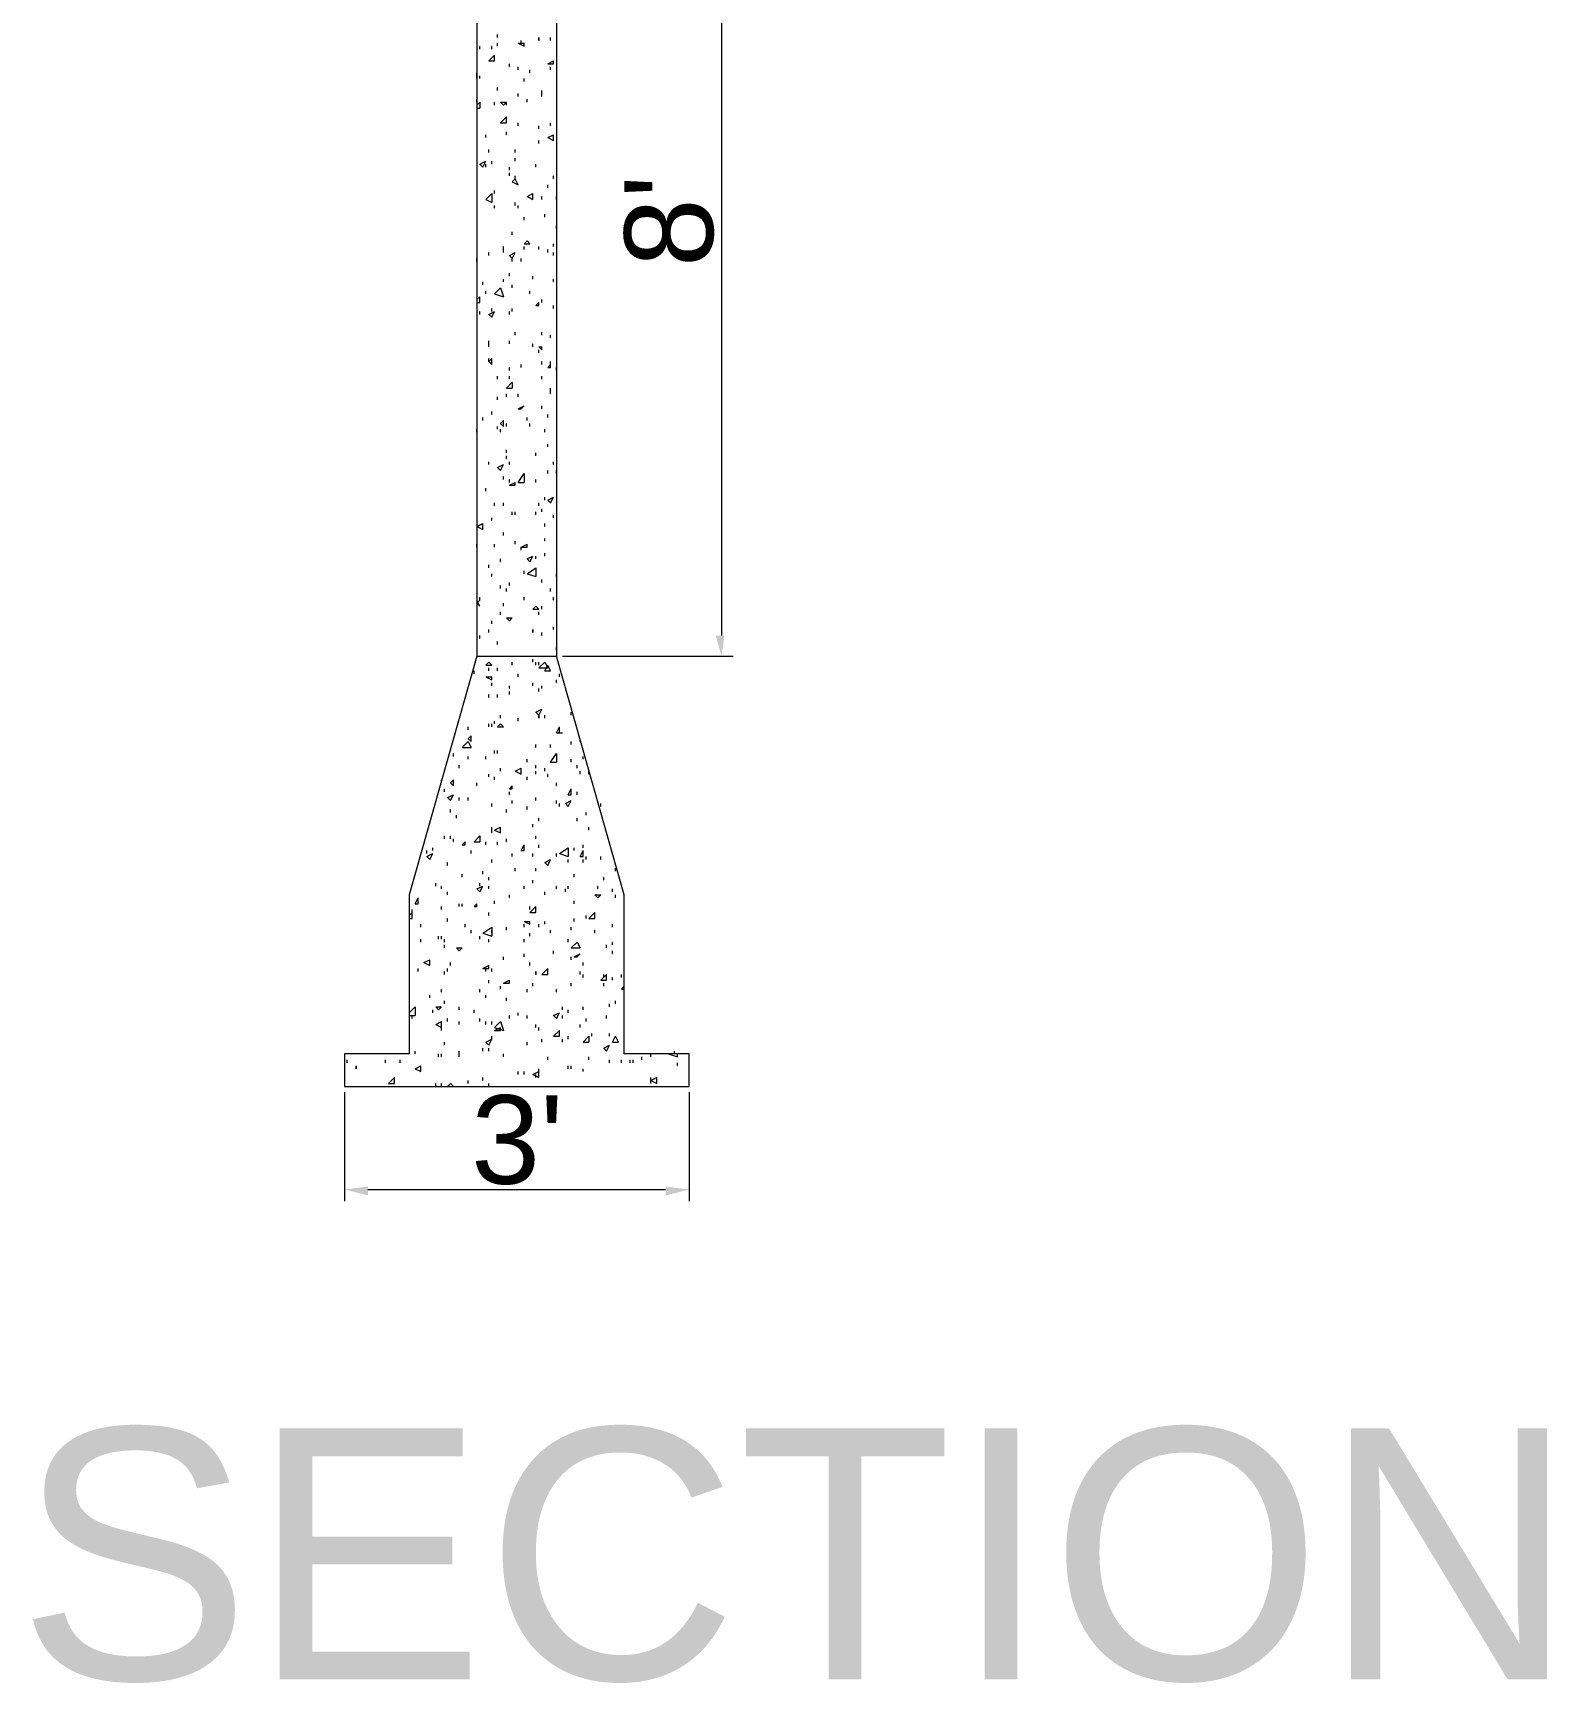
# Model space of a CAD drawing. Header units: millimetres. Extents: x 218.7 to 294.1, y -22.2 to 31.6.
# Drawn here: x 245.005 to 249.294, y 9.113 to 13.789 of the extents above; entities that cross this region are included whole.
import ezdxf

# ---------------------------------------------------------------- set-up
doc = ezdxf.new("R2010")
doc.units = ezdxf.units.MM
for name, color, linetype in [('PDF_Geometry', 7, 'Continuous'), ('PDF_Solid Fills', 1, 'Continuous'), ('PDF_Text', 7, 'Continuous')]:
    doc.layers.add(name, color=color, linetype=linetype)
doc.styles.add('PDF Arial', font='arial.ttf')

msp = doc.modelspace()

# ---------------------------------------------------------------- linework, layer by layer
at = {"layer": 'PDF_Geometry', "lineweight": 9}
for points in [[(246.2624, 18.4522), (246.2624, 12.0229)], [(246.4879, 18.4522), (246.4879, 12.0229)], [(246.9554, 14.4277), (246.9554, 12.0814)], [(246.2708, 13.743), (246.2708, 13.7513)], [(246.3042, 13.743), (246.3042, 13.7513)], [(246.3209, 13.7764), (246.3209, 13.7847)], [(246.3209, 13.7513), (246.3209, 13.7597)], [(246.3793, 13.7597), (246.396, 13.7597)], [(246.3793, 13.7597), (246.396, 13.7513)], [(246.3877, 13.7597), (246.3877, 13.768)], [(246.396, 13.7513), (246.396, 13.7597)], [(246.4712, 13.768), (246.4712, 13.7764)], [(246.2958, 13.7096), (246.3125, 13.7263)], [(246.2958, 13.7096), (246.3125, 13.7096)], [(246.3125, 13.7096), (246.3125, 13.7263)], [(246.3543, 13.6929), (246.3543, 13.7012)], [(246.4628, 13.7012), (246.4795, 13.7096)], [(246.4628, 13.7012), (246.4795, 13.7012)], [(246.4795, 13.7012), (246.4795, 13.7096)], [(246.2624, 13.6595), (246.2624, 13.6678), (246.2624, 13.6762)], [(246.2708, 13.6595), (246.2708, 13.6678)], [(246.3793, 13.6845), (246.3793, 13.6929)], [(246.396, 13.6511), (246.396, 13.6595)], [(246.4127, 13.6762), (246.4127, 13.6845)], [(246.4712, 13.6845), (246.4712, 13.6929)], [(246.3209, 13.6261), (246.3209, 13.6344)], [(246.3793, 13.6094), (246.3793, 13.6177)], [(246.4461, 13.6094), (246.4461, 13.6177), (246.4461, 13.6261)], [(246.2624, 13.5927), (246.2624, 13.601)], [(246.2624, 13.5843), (246.2708, 13.5927), (246.2708, 13.576)], [(246.2624, 13.576), (246.2708, 13.576)], [(246.3125, 13.5843), (246.3125, 13.5927)], [(246.3292, 13.5927), (246.3459, 13.5927)], [(246.3292, 13.5927), (246.3376, 13.5843)], [(246.3376, 13.5843), (246.3459, 13.5927)], [(246.3459, 13.5843), (246.3459, 13.5927)], [(246.4044, 13.5927), (246.4044, 13.601)], [(246.3292, 13.5342), (246.3459, 13.5509)], [(246.3292, 13.5342), (246.3459, 13.5342)], [(246.3459, 13.5342), (246.3459, 13.5509)], [(246.3459, 13.5342), (246.3459, 13.5426)], [(246.3793, 13.5259), (246.3793, 13.5342)], [(246.4378, 13.5175), (246.4378, 13.5259)], [(246.4712, 13.5259), (246.4712, 13.5342)], [(246.2875, 13.4925), (246.2875, 13.5008)], [(246.3459, 13.5008), (246.3459, 13.5092)], [(246.4378, 13.4758), (246.4378, 13.4841)], [(246.4628, 13.4925), (246.4795, 13.5008)], [(246.4628, 13.4925), (246.4795, 13.4841)], [(246.4795, 13.4841), (246.4795, 13.5008)], [(246.2708, 13.4173), (246.2875, 13.4257)], [(246.2791, 13.409), (246.2875, 13.4257)], [(246.2958, 13.4507), (246.2958, 13.4591)], [(246.3042, 13.4173), (246.3042, 13.4257)], [(246.371, 13.4507), (246.371, 13.4591)], [(246.371, 13.4257), (246.371, 13.434)], [(246.2708, 13.4173), (246.2791, 13.409)], [(246.2875, 13.409), (246.2875, 13.4173)], [(246.3543, 13.4006), (246.3543, 13.409)], [(246.3543, 13.3839), (246.3543, 13.3923)], [(246.3626, 13.3672), (246.371, 13.3756)], [(246.371, 13.3756), (246.371, 13.3839)], [(246.3793, 13.3589), (246.371, 13.3756)], [(246.4294, 13.409), (246.4294, 13.4173)], [(246.4795, 13.3756), (246.4795, 13.3839)], [(246.2875, 13.3171), (246.3042, 13.3338), (246.3042, 13.3088)], [(246.3125, 13.3338), (246.3125, 13.3422)], [(246.3626, 13.3672), (246.3793, 13.3589)], [(246.4044, 13.3255), (246.4211, 13.3338)], [(246.4211, 13.3171), (246.4211, 13.3338)], [(246.4628, 13.3505), (246.4628, 13.3589)], [(246.2875, 13.3171), (246.3042, 13.3088)], [(246.3125, 13.2921), (246.3125, 13.3004)], [(246.371, 13.3004), (246.371, 13.3088)], [(246.3793, 13.2921), (246.3793, 13.3004)], [(246.4044, 13.3255), (246.4211, 13.3171)], [(246.4461, 13.3171), (246.4461, 13.3255)], [(246.4879, 13.3171), (246.4879, 13.3255)], [(246.396, 13.2587), (246.396, 13.267)], [(246.4545, 13.267), (246.4545, 13.2754)], [(246.4879, 13.2336), (246.4879, 13.242)], [(246.3626, 13.2169), (246.3626, 13.2253)], [(246.396, 13.1919), (246.4044, 13.2002)], [(246.396, 13.1919), (246.4127, 13.1919)], [(246.4127, 13.1919), (246.4044, 13.2002)], [(246.4795, 13.1835), (246.4795, 13.1919)], [(246.2624, 13.1418), (246.2624, 13.1501)], [(246.2958, 13.1585), (246.2958, 13.1668)], [(246.3376, 13.1668), (246.3376, 13.1752), (246.3376, 13.1835)], [(246.3543, 13.1585), (246.371, 13.1668)], [(246.3543, 13.1585), (246.3626, 13.1501)], [(246.3626, 13.1501), (246.371, 13.1668)], [(246.3626, 13.1418), (246.3626, 13.1501)], [(246.3877, 13.1418), (246.3877, 13.1501)], [(246.396, 13.1752), (246.396, 13.1835)], [(246.4378, 13.1752), (246.4378, 13.1835)], [(246.4628, 13.1668), (246.4628, 13.1752)], [(246.4795, 13.1585), (246.4795, 13.1668)], [(246.3543, 13.1001), (246.3543, 13.1084)], [(246.4211, 13.0917), (246.4211, 13.1001)], [(246.2791, 13.075), (246.2791, 13.0834)], [(246.2875, 13.05), (246.2875, 13.0583)], [(246.3125, 13.05), (246.3292, 13.0667), (246.3376, 13.0416)], [(246.3125, 13.05), (246.3376, 13.0416)], [(246.3376, 13.0834), (246.3376, 13.0917)], [(246.3626, 13.0667), (246.3626, 13.075)], [(246.4127, 13.05), (246.4127, 13.0583)], [(246.4795, 13.0834), (246.4795, 13.0917)], [(246.2624, 13.0333), (246.2708, 13.0416)], [(246.2624, 13.0249), (246.2708, 13.0249)], [(246.2708, 13.0249), (246.2708, 13.0416)], [(246.2708, 12.9915), (246.2708, 12.9999)], [(246.2958, 12.9915), (246.3125, 12.9999)], [(246.3042, 12.9999), (246.3042, 13.0082)], [(246.3042, 12.9832), (246.3125, 12.9999)], [(246.3543, 12.9915), (246.3543, 12.9999)], [(246.3626, 12.9999), (246.3626, 13.0082)], [(246.4294, 13.0166), (246.4378, 13.0249)], [(246.4294, 13.0166), (246.4378, 13.0166)], [(246.4378, 13.0166), (246.4378, 13.0249)], [(246.4461, 13.0249), (246.4461, 13.0333)], [(246.4795, 13.0082), (246.4795, 13.0166)], [(246.2958, 12.9915), (246.3042, 12.9832)], [(246.2958, 12.8997), (246.2958, 12.908), (246.2958, 12.9164)], [(246.3543, 12.908), (246.3543, 12.9164)], [(246.371, 12.9331), (246.371, 12.9414)], [(246.4211, 12.8997), (246.4211, 12.908)], [(246.4461, 12.9331), (246.4461, 12.9414)], [(246.4712, 12.9247), (246.4712, 12.9331)], [(246.2958, 12.8579), (246.3042, 12.8663)], [(246.2958, 12.8579), (246.2958, 12.8663)], [(246.3042, 12.8496), (246.3042, 12.8663)], [(246.4378, 12.8997), (246.4461, 12.8997)], [(246.4378, 12.8997), (246.4461, 12.8913)], [(246.4378, 12.883), (246.4378, 12.8913)], [(246.4461, 12.8913), (246.4461, 12.8997)], [(246.2958, 12.8579), (246.3042, 12.8496)], [(246.3209, 12.8078), (246.3209, 12.8162)], [(246.3543, 12.8329), (246.3543, 12.8412)], [(246.3543, 12.8078), (246.3543, 12.8162)], [(246.3877, 12.8412), (246.3877, 12.8496)], [(246.4461, 12.8496), (246.4461, 12.8579)], [(246.4461, 12.8078), (246.4461, 12.8162)], [(246.4628, 12.8412), (246.4712, 12.8496)], [(246.4628, 12.8412), (246.4712, 12.8412)], [(246.4712, 12.8496), (246.4712, 12.8579)], [(246.4712, 12.8412), (246.4712, 12.8496)], [(246.4879, 12.8329), (246.4879, 12.8412)], [(246.3459, 12.7828), (246.3626, 12.7995), (246.3626, 12.7828)], [(246.3459, 12.7828), (246.3626, 12.7828)], [(246.3459, 12.7577), (246.3459, 12.7661)], [(246.3793, 12.7577), (246.3793, 12.7661)], [(246.4712, 12.7661), (246.4712, 12.7744), (246.4712, 12.7828)], [(246.3209, 12.7494), (246.3209, 12.7577)], [(246.3793, 12.7243), (246.396, 12.7327)], [(246.3793, 12.7243), (246.3877, 12.7243)], [(246.3877, 12.7243), (246.396, 12.7327)], [(246.4461, 12.7243), (246.4461, 12.7327)], [(246.2791, 12.6909), (246.2791, 12.6993)], [(246.3042, 12.7076), (246.3042, 12.716)], [(246.3209, 12.6659), (246.3209, 12.6742)], [(246.3292, 12.6826), (246.3376, 12.6909)], [(246.3292, 12.6826), (246.3376, 12.6742)], [(246.3376, 12.6742), (246.3376, 12.6909)], [(246.3459, 12.6742), (246.3459, 12.6826)], [(246.4044, 12.6909), (246.4044, 12.6993)], [(246.4127, 12.6742), (246.4127, 12.6826)], [(246.4628, 12.6993), (246.4628, 12.7076)], [(246.2624, 12.6575), (246.2624, 12.6659)], [(246.3292, 12.6575), (246.3292, 12.6659)], [(246.4545, 12.6575), (246.4545, 12.6659)], [(246.3459, 12.5991), (246.3459, 12.6074)], [(246.3459, 12.5824), (246.3459, 12.5907)], [(246.4294, 12.5907), (246.4294, 12.5991)], [(246.4628, 12.6158), (246.4628, 12.6241)], [(246.2958, 12.5657), (246.2958, 12.574)], [(246.3209, 12.5573), (246.3376, 12.5657)], [(246.3209, 12.5573), (246.3292, 12.549)], [(246.3292, 12.549), (246.3376, 12.5657)], [(246.3376, 12.5239), (246.3376, 12.5323)], [(246.3543, 12.5657), (246.3543, 12.574)], [(246.3793, 12.5156), (246.396, 12.5406), (246.396, 12.5156)], [(246.4628, 12.5406), (246.4628, 12.549)], [(246.4795, 12.5657), (246.4795, 12.574)], [(246.4879, 12.5406), (246.4879, 12.549)], [(246.2875, 12.4905), (246.2875, 12.4989)], [(246.3543, 12.5156), (246.3543, 12.5239)], [(246.3543, 12.5072), (246.371, 12.5156)], [(246.3543, 12.5072), (246.371, 12.5072)], [(246.371, 12.5072), (246.371, 12.5156)], [(246.3793, 12.5156), (246.396, 12.5156)], [(246.4294, 12.5156), (246.4294, 12.5239)], [(246.3125, 12.4488), (246.3125, 12.4571)], [(246.3376, 12.4488), (246.3376, 12.4571)], [(246.4378, 12.4488), (246.4378, 12.4571)], [(246.4461, 12.4321), (246.4461, 12.4404)], [(246.4545, 12.4655), (246.4545, 12.4738)], [(246.4628, 12.4655), (246.4795, 12.4738)], [(246.4628, 12.4655), (246.4712, 12.4571)], [(246.4712, 12.4571), (246.4795, 12.4738)], [(246.2624, 12.3903), (246.2791, 12.3987)], [(246.2791, 12.382), (246.2791, 12.3987)], [(246.3042, 12.407), (246.3042, 12.4154)], [(246.3626, 12.4237), (246.3626, 12.4321)], [(246.371, 12.4237), (246.371, 12.4321)], [(246.4294, 12.4237), (246.4294, 12.4321)], [(246.4545, 12.3903), (246.4545, 12.3987)], [(246.4795, 12.4154), (246.4795, 12.4237)], [(246.2624, 12.3903), (246.2791, 12.382)], [(246.3376, 12.3653), (246.3376, 12.3736)], [(246.371, 12.3402), (246.371, 12.3486)], [(246.4545, 12.3486), (246.4545, 12.3569)], [(246.2624, 12.3319), (246.2624, 12.3402)], [(246.3125, 12.3319), (246.3125, 12.3402)], [(246.3292, 12.2901), (246.3292, 12.2985)], [(246.3877, 12.3319), (246.4044, 12.3402)], [(246.3877, 12.3319), (246.4044, 12.3319)], [(246.3877, 12.3235), (246.3877, 12.3319)], [(246.4044, 12.3319), (246.4044, 12.3402)], [(246.4044, 12.2985), (246.4211, 12.3068)], [(246.4044, 12.2985), (246.4127, 12.2901)], [(246.4127, 12.2901), (246.4211, 12.3068)], [(246.4294, 12.2985), (246.4294, 12.3068)], [(246.4545, 12.3068), (246.4545, 12.3152)], [(246.2958, 12.2734), (246.2958, 12.2818)], [(246.3042, 12.2484), (246.3042, 12.2567)], [(246.396, 12.2567), (246.396, 12.2651)], [(246.4044, 12.2567), (246.4294, 12.2734), (246.4294, 12.2484)], [(246.4044, 12.2567), (246.4294, 12.2484)], [(246.4879, 12.2484), (246.4879, 12.2567)], [(246.3292, 12.215), (246.3292, 12.2233)], [(246.3459, 12.2066), (246.3459, 12.215)], [(246.3543, 12.2233), (246.3543, 12.2317)], [(246.4461, 12.2317), (246.4461, 12.24)], [(246.4712, 12.2066), (246.4712, 12.215)], [(246.2624, 12.1732), (246.2708, 12.1816)], [(246.2708, 12.1649), (246.2624, 12.1816)], [(246.2624, 12.1732), (246.2708, 12.1649)], [(246.2708, 12.1816), (246.2708, 12.1899)], [(246.3376, 12.1649), (246.3376, 12.1732)], [(246.396, 12.1816), (246.396, 12.1899)], [(246.4211, 12.1565), (246.4294, 12.1649)], [(246.4378, 12.1565), (246.4294, 12.1649)], [(246.4461, 12.1565), (246.4461, 12.1649)], [(246.4795, 12.1816), (246.4795, 12.1899)], [(246.3042, 12.1148), (246.3042, 12.1231)], [(246.3292, 12.1398), (246.3292, 12.1482)], [(246.3459, 12.1315), (246.3626, 12.1315)], [(246.3459, 12.1315), (246.3543, 12.1231)], [(246.3543, 12.1231), (246.3626, 12.1315)], [(246.4211, 12.1565), (246.4378, 12.1565)], [(246.4378, 12.1398), (246.4378, 12.1482)], [(246.2708, 12.073), (246.2708, 12.0814)], [(246.2958, 12.0897), (246.2958, 12.0981)], [(246.3209, 12.0563), (246.3209, 12.0647)], [(246.4461, 12.0814), (246.4461, 12.0897)], [(246.4795, 12.0981), (246.4795, 12.1064)], [(246.2624, 12.0229), (246.0704, 11.3466), (246.0704, 10.8957), (245.8867, 10.8957), (245.8867, 10.8039), (246.8636, 10.8039), (246.8636, 10.8957), (246.6799, 10.8957), (246.6799, 11.3466), (246.4879, 12.0229)], [(246.2624, 12.0229), (246.4879, 12.0229)], [(246.4879, 12.0396), (246.4879, 12.048)], [(246.4879, 12.0396), (246.4879, 12.0313)], [(246.5046, 12.0229), (246.9888, 12.0229)], [(246.2541, 11.9728), (246.2541, 11.9812)], [(246.2875, 11.9979), (246.2958, 12.0062)], [(246.2875, 11.9979), (246.3042, 11.9979)], [(246.3042, 11.9979), (246.2958, 12.0062)], [(246.2958, 11.9812), (246.2958, 11.9895)], [(246.3209, 11.9812), (246.3209, 11.9895)], [(246.3626, 11.9979), (246.3626, 12.0062)], [(246.3793, 11.9645), (246.3793, 11.9728)], [(246.4211, 12.0062), (246.4211, 12.0146)], [(246.4294, 11.9979), (246.4294, 12.0062)], [(246.4378, 11.9895), (246.4545, 12.0062), (246.4628, 11.9895)], [(246.4378, 11.9979), (246.4378, 12.0062)], [(246.4378, 11.9895), (246.4628, 11.9895)], [(246.4545, 11.9812), (246.4628, 11.9979)], [(246.4545, 11.9812), (246.4712, 11.9812)], [(246.4712, 11.9812), (246.4628, 11.9979)], [(246.4962, 11.9645), (246.4962, 11.9728)], [(246.2875, 11.9645), (246.3042, 11.9645)], [(246.2875, 11.9645), (246.3042, 11.9561)], [(246.3042, 11.9561), (246.3042, 11.9645)], [(246.3042, 11.9394), (246.3042, 11.9478)], [(246.3543, 11.9311), (246.3543, 11.9394)], [(246.4211, 11.9394), (246.4211, 11.9478)], [(246.4378, 11.9227), (246.4378, 11.9311)], [(246.4461, 11.9311), (246.4461, 11.9394)], [(246.4879, 11.9478), (246.4879, 11.9561)], [(246.2958, 11.906), (246.2958, 11.9144)], [(246.3209, 11.906), (246.3209, 11.9144)], [(246.3543, 11.9144), (246.3543, 11.9227)], [(246.2958, 11.8225), (246.2958, 11.8309)], [(246.3042, 11.8225), (246.3042, 11.8309)], [(246.3125, 11.8309), (246.3125, 11.8392)], [(246.3209, 11.8225), (246.3292, 11.8309)], [(246.3292, 11.8476), (246.3292, 11.8559)], [(246.3376, 11.8225), (246.3292, 11.8309)], [(246.3793, 11.8392), (246.3793, 11.8476)], [(246.4294, 11.8643), (246.4461, 11.8726)], [(246.4294, 11.8643), (246.4378, 11.8559)], [(246.4378, 11.8559), (246.4461, 11.8726)], [(246.4545, 11.8476), (246.4545, 11.8559)], [(246.5296, 11.8559), (246.5296, 11.8643)], [(246.2374, 11.8142), (246.2374, 11.8225)], [(246.2374, 11.7891), (246.2457, 11.7975)], [(246.2374, 11.7891), (246.2457, 11.7808)], [(246.2457, 11.7808), (246.2457, 11.7975)], [(246.3209, 11.8225), (246.3376, 11.8225)], [(246.4879, 11.8058), (246.4962, 11.8225)], [(246.4879, 11.8058), (246.5046, 11.8058)], [(246.4962, 11.8058), (246.4962, 11.8225)], [(246.5547, 11.7808), (246.5547, 11.7891)], [(246.1956, 11.739), (246.1956, 11.7474)], [(246.2207, 11.7641), (246.2374, 11.7808), (246.2457, 11.7641)], [(246.2207, 11.7641), (246.2457, 11.7641)], [(246.2374, 11.7307), (246.2374, 11.739)], [(246.2875, 11.7307), (246.2875, 11.739)], [(246.3125, 11.7474), (246.3125, 11.7557)], [(246.3209, 11.7474), (246.3209, 11.7557)], [(246.4294, 11.7641), (246.4294, 11.7724)], [(246.4712, 11.7641), (246.4712, 11.7724)], [(246.4712, 11.7223), (246.4879, 11.7474), (246.4879, 11.7223)], [(246.5296, 11.7724), (246.5296, 11.7808)], [(246.563, 11.7307), (246.563, 11.739)], [(246.2123, 11.7056), (246.2123, 11.714)], [(246.3292, 11.6973), (246.3292, 11.7056)], [(246.371, 11.6973), (246.3877, 11.7056)], [(246.371, 11.6973), (246.3877, 11.6889)], [(246.3877, 11.6889), (246.3877, 11.7056)], [(246.4044, 11.7223), (246.4044, 11.7307)], [(246.4294, 11.7056), (246.4294, 11.714)], [(246.4294, 11.6889), (246.4294, 11.6973)], [(246.4545, 11.6973), (246.4545, 11.7056)], [(246.4712, 11.7223), (246.4879, 11.7223)], [(246.5296, 11.7223), (246.5296, 11.7307)], [(246.5463, 11.7056), (246.5463, 11.714)], [(246.5547, 11.6889), (246.5547, 11.6973)], [(246.5797, 11.6889), (246.5797, 11.6973)], [(246.1622, 11.6639), (246.1622, 11.6722)], [(246.1706, 11.6389), (246.1706, 11.6472)], [(246.1873, 11.6639), (246.1956, 11.6722)], [(246.1873, 11.6639), (246.1956, 11.6556)], [(246.1956, 11.6555), (246.1956, 11.6722)], [(246.1956, 11.6555), (246.1956, 11.6639)], [(246.2624, 11.6555), (246.2624, 11.6639)], [(246.2958, 11.6806), (246.2958, 11.6889)], [(246.3125, 11.6722), (246.3125, 11.6806)], [(246.3543, 11.6472), (246.3626, 11.6555)], [(246.3543, 11.6472), (246.3626, 11.6472)], [(246.3626, 11.6472), (246.3626, 11.6555)], [(246.4044, 11.6722), (246.4044, 11.6806)], [(246.4628, 11.6806), (246.4628, 11.6889)], [(246.4879, 11.6555), (246.4879, 11.6639)], [(246.5213, 11.6305), (246.5296, 11.6472)], [(246.5296, 11.6305), (246.5296, 11.6472)], [(246.1789, 11.6222), (246.1956, 11.6305)], [(246.1789, 11.6222), (246.1873, 11.6138)], [(246.1873, 11.6138), (246.1956, 11.6305)], [(246.2123, 11.6138), (246.2123, 11.6222)], [(246.2374, 11.6138), (246.2374, 11.6222)], [(246.3042, 11.5971), (246.3042, 11.6055)], [(246.3543, 11.6305), (246.3543, 11.6389)], [(246.3626, 11.6055), (246.3626, 11.6138)], [(246.4044, 11.5888), (246.4044, 11.5971)], [(246.4294, 11.6138), (246.4294, 11.6222)], [(246.4879, 11.6055), (246.4879, 11.6138)], [(246.4962, 11.5971), (246.4962, 11.6055)], [(246.5129, 11.6055), (246.5296, 11.6138)], [(246.5129, 11.6055), (246.5213, 11.5971)], [(246.5213, 11.6305), (246.5296, 11.6305)], [(246.5213, 11.5971), (246.5296, 11.6138)], [(246.5463, 11.6305), (246.5463, 11.6389)], [(246.6131, 11.5971), (246.6131, 11.6055)], [(246.1873, 11.5804), (246.1873, 11.5888)], [(246.204, 11.5637), (246.204, 11.5721)], [(246.3459, 11.5804), (246.3459, 11.5888)], [(246.4378, 11.5554), (246.4378, 11.5637)], [(246.5463, 11.5554), (246.5463, 11.5637)], [(246.5714, 11.5721), (246.5714, 11.5804)], [(246.1706, 11.5053), (246.1706, 11.5136)], [(246.1873, 11.5053), (246.1873, 11.5136)], [(246.1956, 11.4969), (246.1956, 11.5053)], [(246.2541, 11.4969), (246.2708, 11.5136), (246.2708, 11.4969)], [(246.3042, 11.522), (246.3042, 11.5303), (246.3042, 11.5387)], [(246.3125, 11.5303), (246.3292, 11.5387)], [(246.3125, 11.5303), (246.3292, 11.522)], [(246.3292, 11.522), (246.3292, 11.5387)], [(246.3459, 11.4969), (246.3459, 11.5053)], [(246.4211, 11.5387), (246.4211, 11.547)], [(246.4294, 11.5053), (246.4294, 11.5136)], [(246.5797, 11.5303), (246.5797, 11.5387)], [(246.1205, 11.4635), (246.1205, 11.4719)], [(246.1205, 11.4552), (246.1372, 11.4635)], [(246.1288, 11.4468), (246.1372, 11.4635)], [(246.1372, 11.4719), (246.1372, 11.4802)], [(246.2207, 11.4886), (246.229, 11.4969)], [(246.2207, 11.4886), (246.229, 11.4886)], [(246.229, 11.4886), (246.229, 11.4969)], [(246.2457, 11.4635), (246.2457, 11.4719)], [(246.2541, 11.4969), (246.2708, 11.4969)], [(246.2875, 11.4886), (246.2875, 11.4969)], [(246.3209, 11.4886), (246.3209, 11.4969)], [(246.3626, 11.4552), (246.3626, 11.4635)], [(246.3877, 11.4719), (246.396, 11.4886)], [(246.3877, 11.4719), (246.396, 11.4719)], [(246.396, 11.4719), (246.396, 11.4886)], [(246.4211, 11.4552), (246.4211, 11.4635)], [(246.4378, 11.4802), (246.4378, 11.4886)], [(246.4879, 11.4552), (246.4879, 11.4635)], [(246.4962, 11.4635), (246.5213, 11.4802), (246.5213, 11.4552)], [(246.4962, 11.4635), (246.5213, 11.4552)], [(246.538, 11.4719), (246.538, 11.4802)], [(246.5547, 11.4552), (246.563, 11.4719)], [(246.563, 11.4802), (246.563, 11.4886)], [(246.563, 11.4552), (246.563, 11.4719)], [(246.1205, 11.4552), (246.1288, 11.4468)], [(246.1789, 11.4301), (246.1789, 11.4385)], [(246.2791, 11.4051), (246.2791, 11.4134)], [(246.3042, 11.4385), (246.3042, 11.4468)], [(246.371, 11.4134), (246.371, 11.4218)], [(246.4294, 11.4134), (246.4294, 11.4218)], [(246.4545, 11.4385), (246.4712, 11.4468)], [(246.4545, 11.4385), (246.4628, 11.4301)], [(246.4628, 11.4301), (246.4712, 11.4468)], [(246.5213, 11.4385), (246.5213, 11.4468)], [(246.5547, 11.4552), (246.563, 11.4552)], [(246.563, 11.4385), (246.563, 11.4468)], [(246.5714, 11.4468), (246.5714, 11.4552)], [(246.6131, 11.4468), (246.6131, 11.4552)], [(246.6549, 11.4134), (246.6549, 11.4218)], [(246.1455, 11.3717), (246.1455, 11.38)], [(246.1622, 11.3633), (246.1622, 11.3717)], [(246.2207, 11.3967), (246.2207, 11.4051)], [(246.2624, 11.3633), (246.2791, 11.3717)], [(246.2624, 11.3633), (246.2708, 11.355)], [(246.2708, 11.3717), (246.2708, 11.38)], [(246.2708, 11.355), (246.2791, 11.3717)], [(246.2958, 11.3884), (246.2958, 11.3967)], [(246.2958, 11.3633), (246.2958, 11.3717)], [(246.396, 11.3633), (246.396, 11.3717)], [(246.4211, 11.38), (246.4211, 11.3884)], [(246.4879, 11.3633), (246.4879, 11.3717)], [(246.5129, 11.355), (246.5129, 11.3633)], [(246.5213, 11.3633), (246.5213, 11.3717)], [(246.538, 11.3967), (246.538, 11.4051)], [(246.6048, 11.3633), (246.6048, 11.3717)], [(246.6215, 11.3884), (246.6215, 11.3967)], [(246.6465, 11.355), (246.6465, 11.3633)], [(246.0871, 11.3216), (246.0954, 11.3383)], [(246.0871, 11.3216), (246.0954, 11.3216)], [(246.0954, 11.3216), (246.0954, 11.3383)], [(246.1789, 11.3466), (246.1789, 11.355)], [(246.2123, 11.3132), (246.2123, 11.3216)], [(246.2207, 11.3132), (246.2207, 11.3216)], [(246.2541, 11.3132), (246.2624, 11.3216)], [(246.2624, 11.3132), (246.2624, 11.3216)], [(246.3125, 11.3216), (246.3125, 11.3299)], [(246.3543, 11.3383), (246.3543, 11.3466)], [(246.4545, 11.3466), (246.4545, 11.355)], [(246.538, 11.3216), (246.538, 11.3299)], [(246.5964, 11.3466), (246.6131, 11.3466)], [(246.5964, 11.3466), (246.6048, 11.3383)], [(246.6048, 11.3383), (246.6131, 11.3466)], [(246.6549, 11.3383), (246.6549, 11.3466)], [(246.0704, 11.2882), (246.0787, 11.2965)], [(246.0704, 11.2798), (246.0787, 11.2798)], [(246.0787, 11.2965), (246.0787, 11.3049)], [(246.0787, 11.2798), (246.0787, 11.2965)], [(246.1622, 11.3049), (246.1622, 11.3132)], [(246.1789, 11.2715), (246.1789, 11.2798)], [(246.2541, 11.3132), (246.2624, 11.3132)], [(246.2958, 11.2882), (246.2958, 11.2965)], [(246.396, 11.2715), (246.4127, 11.2715)], [(246.396, 11.2715), (246.4127, 11.2631)], [(246.4127, 11.2965), (246.4294, 11.3132)], [(246.4127, 11.3049), (246.4127, 11.3132)], [(246.4127, 11.2965), (246.4294, 11.2965)], [(246.4127, 11.2631), (246.4127, 11.2715)], [(246.4294, 11.2965), (246.4294, 11.3132)], [(246.4545, 11.2631), (246.4545, 11.2715)], [(246.538, 11.2715), (246.538, 11.2798)], [(246.5714, 11.2798), (246.5714, 11.2882)], [(246.5797, 11.2798), (246.5964, 11.2965)], [(246.5797, 11.2798), (246.5964, 11.2798)], [(246.5964, 11.2798), (246.5964, 11.2965)], [(246.1038, 11.2548), (246.1038, 11.2631)], [(246.1539, 11.2214), (246.1539, 11.2297)], [(246.1622, 11.2214), (246.1622, 11.2297)], [(246.229, 11.2548), (246.229, 11.2631)], [(246.2457, 11.2381), (246.2457, 11.2464)], [(246.2708, 11.2214), (246.2708, 11.2297)], [(246.2791, 11.2381), (246.3042, 11.2548), (246.3042, 11.2297)], [(246.2791, 11.2381), (246.3042, 11.2297)], [(246.3042, 11.2381), (246.3042, 11.2464)], [(246.3459, 11.2464), (246.3459, 11.2548)], [(246.396, 11.2548), (246.396, 11.2631)], [(246.4127, 11.2297), (246.4127, 11.2381)], [(246.4378, 11.2548), (246.4378, 11.2631)], [(246.4712, 11.2381), (246.4712, 11.2464)], [(246.5296, 11.2464), (246.5296, 11.2548)], [(246.5964, 11.2381), (246.5964, 11.2464)], [(246.6465, 11.2548), (246.6465, 11.2631)], [(246.1038, 11.213), (246.1038, 11.2214)], [(246.1706, 11.213), (246.1706, 11.2214)], [(246.1706, 11.1963), (246.1706, 11.2047)], [(246.204, 11.1963), (246.2207, 11.1963)], [(246.204, 11.1963), (246.2123, 11.188)], [(246.2123, 11.188), (246.2207, 11.1963)], [(246.2958, 11.213), (246.2958, 11.2214)], [(246.396, 11.213), (246.396, 11.2214)], [(246.396, 11.1713), (246.396, 11.1796)], [(246.4795, 11.1796), (246.4795, 11.188)], [(246.5213, 11.213), (246.5213, 11.2214)], [(246.5296, 11.1963), (246.5463, 11.213), (246.5547, 11.1963)], [(246.5296, 11.1963), (246.5547, 11.1963)], [(246.538, 11.1713), (246.5547, 11.1796)], [(246.5463, 11.1713), (246.5547, 11.1796)], [(246.6298, 11.1963), (246.6298, 11.2047)], [(246.6465, 11.2047), (246.6465, 11.213)], [(246.6465, 11.1796), (246.6465, 11.188)], [(246.0954, 11.1295), (246.0954, 11.1379)], [(246.1121, 11.1546), (246.1288, 11.1629)], [(246.1121, 11.1546), (246.1288, 11.1462)], [(246.1288, 11.1462), (246.1288, 11.1629)], [(246.1706, 11.1212), (246.1706, 11.1295)], [(246.1789, 11.1295), (246.1789, 11.1379)], [(246.1873, 11.1462), (246.1873, 11.1546)], [(246.2791, 11.1379), (246.2958, 11.1462)], [(246.2791, 11.1379), (246.2958, 11.1379)], [(246.2875, 11.1295), (246.2875, 11.1379)], [(246.2958, 11.1379), (246.2958, 11.1462)], [(246.3042, 11.1295), (246.3042, 11.1379)], [(246.3376, 11.1629), (246.3376, 11.1713)], [(246.4127, 11.1462), (246.4127, 11.1546)], [(246.4461, 11.1212), (246.4628, 11.1379)], [(246.4628, 11.1212), (246.4628, 11.1379)], [(246.5296, 11.1629), (246.5296, 11.1713)], [(246.538, 11.1713), (246.5463, 11.1713)], [(246.5547, 11.1212), (246.5547, 11.1295)], [(246.563, 11.1462), (246.563, 11.1546)], [(246.2958, 11.0961), (246.2958, 11.1045)], [(246.3292, 11.0794), (246.3292, 11.0878)], [(246.3376, 11.0961), (246.3543, 11.1045)], [(246.3376, 11.0961), (246.3543, 11.0961)], [(246.3543, 11.0961), (246.3543, 11.1045)], [(246.4211, 11.0878), (246.4211, 11.0961)], [(246.4461, 11.1212), (246.4628, 11.1212)], [(246.5296, 11.0878), (246.5296, 11.0961)], [(246.563, 11.1128), (246.563, 11.1212)], [(246.6131, 11.1045), (246.6298, 11.1212)], [(246.6131, 11.1045), (246.6298, 11.1045)], [(246.6215, 11.1128), (246.6215, 11.1212)], [(246.6215, 11.0878), (246.6215, 11.0961)], [(246.6298, 11.1045), (246.6298, 11.1212)], [(246.6465, 11.1045), (246.6465, 11.1128)], [(246.6716, 11.1128), (246.6716, 11.1212)], [(246.6716, 11.0794), (246.6799, 11.0878)], [(246.1288, 11.0544), (246.1288, 11.0627)], [(246.1622, 11.0711), (246.1622, 11.0794)], [(246.1706, 11.0377), (246.1706, 11.046)], [(246.2708, 11.0711), (246.2708, 11.0794)], [(246.2875, 11.0544), (246.2875, 11.0627)], [(246.3459, 11.046), (246.3459, 11.0544)], [(246.4044, 11.0711), (246.4044, 11.0794)], [(246.4879, 11.0711), (246.4879, 11.0794)], [(246.6382, 11.0293), (246.6382, 11.0377)], [(246.6549, 11.0377), (246.6549, 11.046)], [(246.6716, 11.0794), (246.6799, 11.0794)], [(246.0704, 11.0126), (246.0871, 11.0293), (246.0871, 11.0043)], [(246.0704, 11.0043), (246.0871, 11.0043)], [(246.0787, 10.9959), (246.0787, 11.0043)], [(246.1372, 11.0126), (246.1372, 11.021)], [(246.1455, 11.0293), (246.1622, 11.0293)], [(246.1455, 11.0293), (246.1539, 11.021)], [(246.1539, 11.021), (246.1622, 11.0293)], [(246.1789, 10.9876), (246.1789, 10.9959)], [(246.2123, 11.021), (246.2123, 11.0293)], [(246.2541, 11.0126), (246.2541, 11.021)], [(246.2708, 10.9876), (246.2708, 10.9959)], [(246.3543, 10.9959), (246.3543, 11.0043)], [(246.3793, 11.0043), (246.3793, 11.0126)], [(246.4044, 10.9959), (246.4044, 11.0043)], [(246.4795, 11.0043), (246.4962, 11.0126)], [(246.4795, 11.0043), (246.4879, 10.9959)], [(246.4879, 10.9959), (246.4962, 11.0126)], [(246.5046, 11.021), (246.5046, 11.0293)], [(246.5046, 10.9959), (246.5046, 11.0043)], [(246.5213, 11.0126), (246.5213, 11.021)], [(246.563, 11.021), (246.563, 11.0293)], [(246.5714, 10.9876), (246.5714, 10.9959)], [(246.6298, 10.9959), (246.6298, 11.0043)], [(246.1455, 10.9792), (246.1622, 10.9876)], [(246.1455, 10.9792), (246.1622, 10.9709)], [(246.1622, 10.9709), (246.1622, 10.9876)], [(246.1622, 10.9625), (246.1622, 10.9709)], [(246.2123, 10.9792), (246.2123, 10.9876)], [(246.2875, 10.9792), (246.2875, 10.9876)], [(246.3042, 10.9792), (246.3042, 10.9876)], [(246.3042, 10.9375), (246.3042, 10.9458)], [(246.3125, 10.9709), (246.3292, 10.9876), (246.3376, 10.9625)], [(246.3125, 10.9625), (246.3292, 10.9709)], [(246.3125, 10.9709), (246.3376, 10.9625)], [(246.3125, 10.9625), (246.3292, 10.9625)], [(246.3292, 10.9625), (246.3292, 10.9709)], [(246.4294, 10.9709), (246.4294, 10.9792)], [(246.4378, 10.9625), (246.4378, 10.9709)], [(246.4795, 10.9458), (246.4962, 10.9625)], [(246.4795, 10.9458), (246.4962, 10.9458)], [(246.4962, 10.9458), (246.4962, 10.9625)], [(246.5213, 10.9375), (246.5213, 10.9458)], [(246.5547, 10.9709), (246.5547, 10.9792)], [(246.563, 10.9291), (246.5797, 10.9458), (246.5797, 10.9291)], [(246.5881, 10.9458), (246.5881, 10.9542)], [(246.6382, 10.9458), (246.6382, 10.9542)], [(246.6465, 10.9291), (246.6549, 10.9458)], [(246.6632, 10.9291), (246.6549, 10.9458)], [(246.6799, 10.9625), (246.6799, 10.9709)], [(246.0871, 10.8957), (246.0871, 10.9041)], [(246.1539, 10.8874), (246.1539, 10.8957)], [(246.1622, 10.8874), (246.1622, 10.8957)], [(246.1706, 10.9208), (246.1706, 10.9291)], [(246.2123, 10.8874), (246.2123, 10.8957), (246.2123, 10.9041)], [(246.2791, 10.9041), (246.2791, 10.9124)], [(246.2875, 10.9291), (246.3042, 10.9375)], [(246.2875, 10.9291), (246.2958, 10.9208)], [(246.2958, 10.9208), (246.3042, 10.9375)], [(246.2958, 10.9041), (246.2958, 10.9124)], [(246.3376, 10.8874), (246.3376, 10.8957)], [(246.4044, 10.9208), (246.4044, 10.9291)], [(246.4461, 10.9291), (246.4461, 10.9375)], [(246.5046, 10.9291), (246.5046, 10.9375)], [(246.563, 10.9291), (246.5797, 10.9291)], [(246.6215, 10.9124), (246.6382, 10.9208)], [(246.6215, 10.9124), (246.6298, 10.9041)], [(246.6298, 10.9041), (246.6382, 10.9208)], [(246.6465, 10.9291), (246.6632, 10.9291)], [(246.7551, 10.8874), (246.7551, 10.8957)], [(246.8052, 10.8957), (246.8135, 10.8957)], [(246.8052, 10.8957), (246.8302, 10.8874)], [(246.8218, 10.8957), (246.8218, 10.9041)], [(246.8302, 10.8874), (246.8302, 10.8957)], [(245.895, 10.8707), (245.895, 10.879)], [(246.0036, 10.8707), (246.0036, 10.879)], [(246.0453, 10.8707), (246.0453, 10.879)], [(246.0871, 10.854), (246.1038, 10.8623)], [(246.0871, 10.854), (246.1038, 10.8456)], [(246.1038, 10.8456), (246.1038, 10.8623)], [(246.4378, 10.8456), (246.4378, 10.854)], [(246.4628, 10.879), (246.4628, 10.8874)], [(246.5213, 10.854), (246.5213, 10.8623)], [(246.5296, 10.854), (246.5296, 10.8623)], [(246.563, 10.8456), (246.563, 10.854)], [(246.5797, 10.879), (246.5797, 10.8874)], [(246.6382, 10.8707), (246.6382, 10.879)], [(246.6716, 10.8707), (246.6716, 10.879)], [(246.6966, 10.8707), (246.6966, 10.879)], [(246.705, 10.8707), (246.705, 10.879)], [(246.73, 10.879), (246.73, 10.8874)], [(246.8302, 10.8623), (246.8302, 10.8707)], [(246.0119, 10.8122), (246.0286, 10.8289)], [(246.0119, 10.8122), (246.0286, 10.8122)], [(246.0286, 10.8122), (246.0286, 10.8289)], [(246.1455, 10.8039), (246.1455, 10.8122)], [(246.1622, 10.8039), (246.1622, 10.8122)], [(246.1789, 10.8039), (246.1873, 10.8122)], [(246.1956, 10.8039), (246.1873, 10.8122)], [(246.2374, 10.8122), (246.2374, 10.8206)], [(246.2791, 10.8206), (246.2791, 10.8289)], [(246.2958, 10.8039), (246.2958, 10.8122)], [(246.3793, 10.8373), (246.3793, 10.8456)], [(246.396, 10.8373), (246.396, 10.8456)], [(246.4211, 10.8373), (246.4378, 10.8456)], [(246.4211, 10.8373), (246.4378, 10.8289)], [(246.4294, 10.8289), (246.4294, 10.8373)], [(246.4378, 10.8289), (246.4378, 10.8456)], [(246.7551, 10.8206), (246.7718, 10.8289)], [(246.7551, 10.8206), (246.7551, 10.8289)], [(246.7551, 10.8206), (246.7718, 10.8122)], [(246.7551, 10.8122), (246.7551, 10.8206)], [(246.7718, 10.8122), (246.7718, 10.8289)], [(245.8867, 10.7872), (245.8867, 10.4782)], [(246.8636, 10.7872), (246.8636, 10.4782)], [(245.9535, 10.5116), (246.7968, 10.5116)]]:
    msp.add_lwpolyline(points, dxfattribs=at)
for points in [[(246.4378, 13.7764), (246.4378, 13.768)], [(246.4211, 12.0981), (246.4211, 12.0897)], [(246.4378, 11.8559), (246.4378, 11.8476)], [(246.4294, 11.1295), (246.4294, 11.1212)], [(245.9201, 10.8623), (245.9201, 10.854)]]:
    msp.add_lwpolyline(points, close=True, dxfattribs=at)
at = {"layer": 'PDF_Solid Fills', "color": 7, "lineweight": 9, "transparency": 33554559}
for points in [[(246.9387, 12.0814), (246.9638, 12.0814), (246.9554, 12.0229)], [(245.9535, 10.52), (245.9535, 10.4949), (245.8867, 10.5116)], [(246.7968, 10.52), (246.7968, 10.4949), (246.8636, 10.5116)]]:
    msp.add_solid(points, dxfattribs=at)

# ---------------------------------------------------------------- texts
at = {"layer": 'PDF_Text', "lineweight": 9, "insert": (246.9349, 13.1255), "char_height": 0.25103, "attachment_point": 7, "rotation": 90, "style": 'PDF Arial'}
msp.add_mtext("8'", dxfattribs=at)
at = {"layer": 'PDF_Text', "lineweight": 9, "insert": (246.246, 10.5242), "char_height": 0.25103, "attachment_point": 7, "style": 'PDF Arial'}
msp.add_mtext("3'", dxfattribs=at)
at = {"layer": 'PDF_Text', "insert": (244.9594, 9.1132), "char_height": 0.71124, "attachment_point": 7, "style": 'PDF Arial'}
msp.add_mtext('SECTION', dxfattribs=at)

doc.saveas('drawing.dxf')
